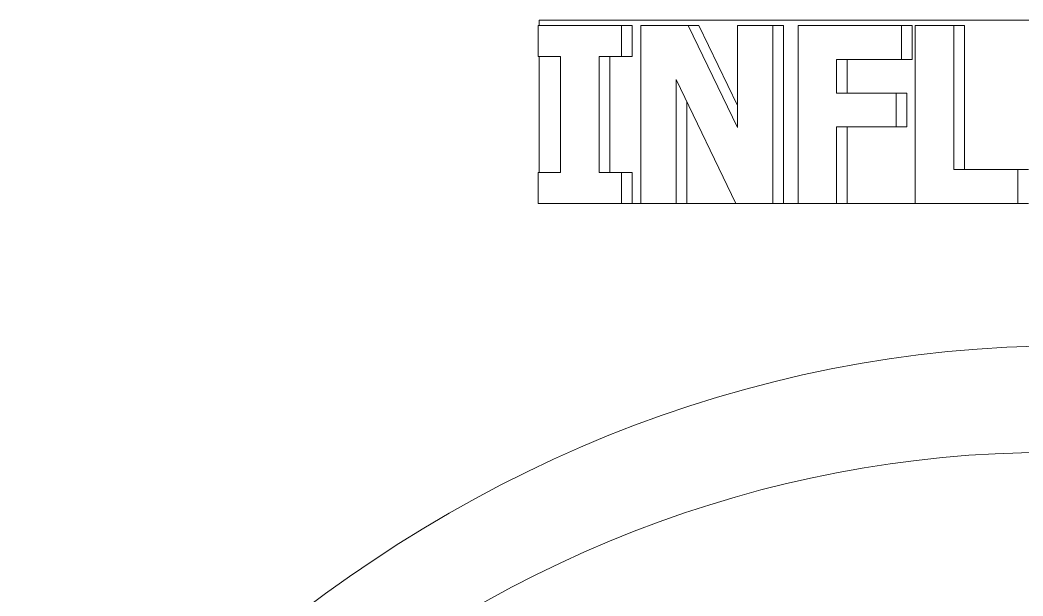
# Model space of a CAD drawing. Header units: inches. Extents: x 12 to 318, y 5 to 204.
# Drawn here: x 229.544 to 231.306, y 86.073 to 87.085 of the extents above; entities that cross this region are included whole.
import ezdxf

# ---------------------------------------------------------------- set-up
doc = ezdxf.new("R2010")
doc.units = ezdxf.units.IN
doc.header["$LTSCALE"] = 9.5
doc.header["$MEASUREMENT"] = 0
doc.layers.add('Visible', color=7, linetype='Continuous', lineweight=18)

msp = doc.modelspace()

# ---------------------------------------------------------------- linework, layer by layer
at = {"layer": 'Visible'}
for p, q in [((230.456063, 87.084877), (232.296367, 87.084877)), ((230.456063, 87.075377), (230.456063, 87.084877)), ((230.600304, 87.075377), (230.454447, 87.075377)), ((230.454447, 87.075377), (230.454447, 87.020843)), ((230.619054, 87.075377), (230.600304, 87.075377)), ((230.600304, 87.020843), (230.600304, 87.075377)), ((230.619054, 87.020843), (230.619054, 87.075377)), ((230.717943, 87.075377), (230.634471, 87.075377)), ((230.634471, 87.075377), (230.634471, 86.762377)), ((230.736693, 87.075377), (230.717943, 87.075377)), ((230.804491, 86.896048), (230.717943, 87.075377)), ((230.804491, 86.934899), (230.736693, 87.075377)), ((230.866656, 87.075377), (230.804491, 87.075377)), ((230.804491, 87.075377), (230.804491, 86.896048)), ((230.885406, 87.075377), (230.866656, 87.075377)), ((230.866656, 86.762377), (230.866656, 87.075377)), ((230.885406, 86.762377), (230.885406, 87.075377)), ((231.092151, 87.075377), (230.910708, 87.075377)), ((230.910708, 87.075377), (230.910708, 86.762377)), ((231.110901, 87.075377), (231.092151, 87.075377)), ((231.092151, 87.01577), (231.092151, 87.075377)), ((231.110901, 87.01577), (231.110901, 87.075377)), ((231.18431, 87.075377), (231.116214, 87.075377)), ((231.116214, 87.075377), (231.116214, 86.762377)), ((231.20306, 87.075377), (231.18431, 87.075377)), ((231.18431, 86.821984), (231.18431, 87.075377)), ((231.20306, 86.821984), (231.20306, 87.075377)), ((230.454447, 87.020843), (230.493327, 87.020843)), ((230.456063, 86.816911), (230.456063, 87.020843)), ((230.493327, 87.020843), (230.493327, 86.816911)), ((230.561423, 87.020843), (230.600304, 87.020843)), ((230.561423, 86.816911), (230.561423, 87.020843)), ((230.580173, 86.816911), (230.580173, 87.020843)), ((230.619054, 87.020843), (230.600304, 87.020843)), ((230.978365, 87.01577), (231.092151, 87.01577)), ((230.978365, 86.95667), (230.978365, 87.01577)), ((230.997115, 86.95667), (230.997115, 87.01577)), ((231.110901, 87.01577), (231.092151, 87.01577)), ((230.696636, 86.980513), (230.801196, 86.762377)), ((230.696636, 86.762377), (230.696636, 86.980513)), ((231.083145, 86.95667), (230.978365, 86.95667)), ((231.083145, 86.897063), (231.083145, 86.95667)), ((231.101895, 86.95667), (231.083145, 86.95667)), ((231.101895, 86.897063), (231.101895, 86.95667)), ((230.715386, 86.762377), (230.715386, 86.941396)), ((230.978365, 86.762377), (230.978365, 86.897063)), ((230.978365, 86.897063), (231.083145, 86.897063)), ((230.997115, 86.762377), (230.997115, 86.897063)), ((231.101895, 86.897063), (231.083145, 86.897063)), ((230.454447, 86.816911), (230.454447, 86.762377)), ((230.493327, 86.816911), (230.454447, 86.816911)), ((230.600304, 86.816911), (230.561423, 86.816911)), ((230.600304, 86.762377), (230.600304, 86.816911)), ((230.619054, 86.816911), (230.600304, 86.816911)), ((230.619054, 86.762377), (230.619054, 86.816911)), ((231.296998, 86.821984), (231.18431, 86.821984)), ((231.315748, 86.821984), (231.296998, 86.821984)), ((231.296998, 86.762377), (231.296998, 86.821984)), ((230.454447, 86.762377), (230.600304, 86.762377)), ((230.619054, 86.762377), (230.600304, 86.762377)), ((230.634471, 86.762377), (230.619054, 86.762377)), ((230.634471, 86.762377), (230.696636, 86.762377)), ((230.715386, 86.762377), (230.696636, 86.762377)), ((230.801196, 86.762377), (230.715386, 86.762377)), ((230.801196, 86.762377), (230.866656, 86.762377)), ((230.885406, 86.762377), (230.866656, 86.762377)), ((230.910708, 86.762377), (230.885406, 86.762377)), ((230.910708, 86.762377), (230.978365, 86.762377)), ((230.997115, 86.762377), (230.978365, 86.762377)), ((231.116214, 86.762377), (230.997115, 86.762377)), ((231.116214, 86.762377), (231.296998, 86.762377)), ((231.315748, 86.762377), (231.296998, 86.762377))]:
    msp.add_line(p, q, dxfattribs=at)
for centre, major_axis, start_param, end_param in [((231.351215, 83.699877), (0, 2.625), 3.1824788, 7.14836042), ((231.382465, 83.699877), (0, 2.8125), 3.61752935, 8.94884126)]:
    msp.add_ellipse(centre, major_axis=major_axis, ratio=0.8660254, start_param=start_param, end_param=end_param, dxfattribs=at)

doc.saveas('drawing.dxf')
